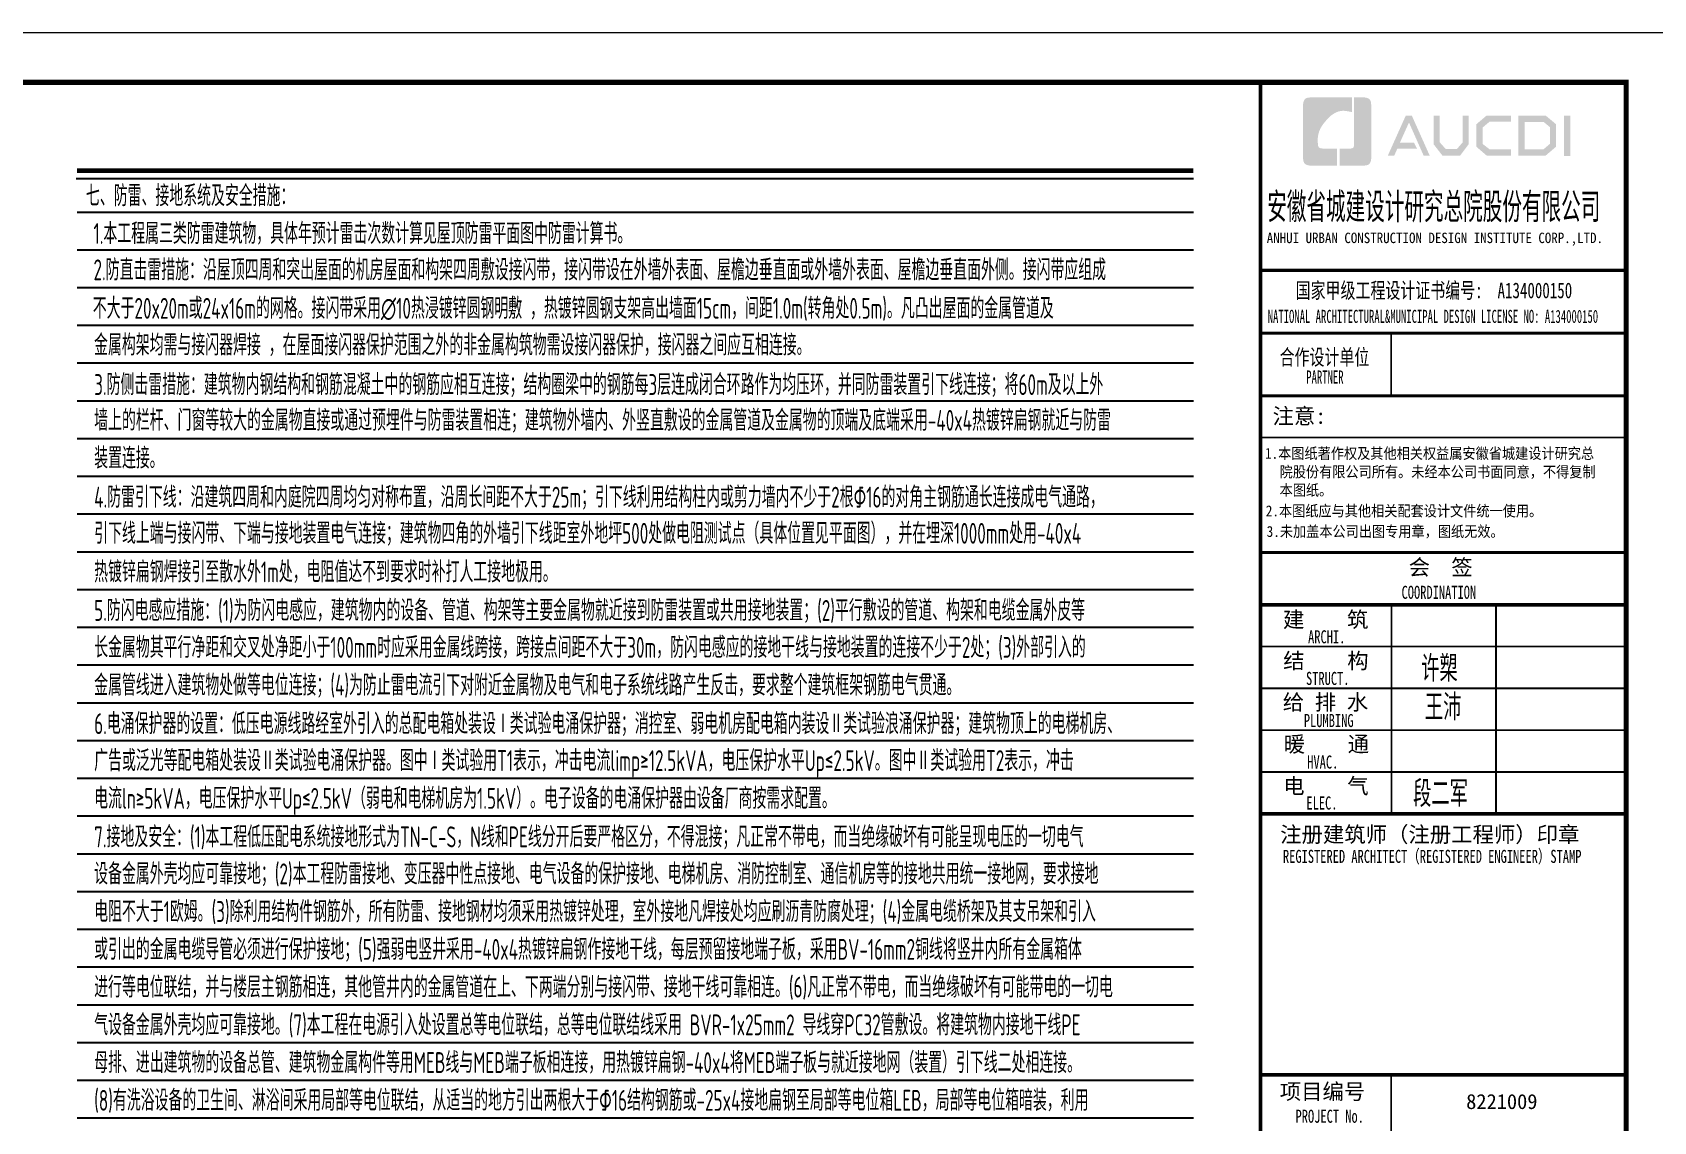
# Model space of a CAD drawing. Extents: x 5031545 to 5313844, y -886381 to -283477.
# Drawn here: x 5089431 to 5120469, y -687073 to -666227 of the extents above; entities that cross this region are included whole.
import ezdxf

# ---------------------------------------------------------------- set-up
doc = ezdxf.new("R2010")
doc.units = 0
doc.header["$LTSCALE"] = 1000
doc.header["$MEASUREMENT"] = 0
doc.layers.get('0').update_dxf_attribs({"linetype": 'CONTINUOUS'})
for name, color, linetype in [('PUB_TITLE', 4, 'CONTINUOUS'), ('TEL_TEXT', 7, 'CONTINUOUS'), ('图签文字', 4, 'CONTINUOUS')]:
    doc.layers.add(name, color=color, linetype=linetype)
doc.layers.add('图框', color=147, linetype='CONTINUOUS', lineweight=20)
doc.layers.add('图签', color=147, linetype='CONTINUOUS', lineweight=18)
doc.styles.add('HT', font='simhei.ttf')
doc.styles.add('TSSD_Dimension', font='gbenor.shx', dxfattribs={"width": 0.7, "bigfont": 'tssdchn.shx'})
doc.styles.add('宋体', font='', dxfattribs={"height": 4})
doc.styles.add('建筑图签-1', font='simhei.ttf', dxfattribs={"width": 0.7})
doc.styles.add('建筑图签-2', font='TXT.shx', dxfattribs={"width": 0.5, "bigfont": 'HZTXT.shx'})
doc.styles.get('宋体').set_extended_font_data('SimSun')

# ---------------------------------------------------------------- blocks, each defined once
blk = doc.blocks.new('院标1')
h = blk.add_hatch(color=150)
h.dxf.hatch_style = 1
h.set_gradient(color1=(33, 113, 253), color2=(33, 113, 253), tint=1, name='INVCURVED')
edge = h.paths.add_edge_path()
edge.add_spline(control_points=[(116373, 648379), (116379, 648379), (116382, 648379), (116391, 648379), (116391, 648379), (116391, 648379), (116616, 648379), (116616, 648379), (116616, 648379), (116616, 648379), (116616, 648054), (116616, 648054), (116616, 648054), (116616, 648054), (116108, 648054), (116108, 648054), (116108, 648054), (116028, 648054), (115963, 648111), (115963, 648199), (115963, 648199), (115963, 648199), (115963, 649215), (115963, 649215), (115963, 649215), (115963, 649295), (116018, 649360), (116108, 649360), (116108, 649360), (116108, 649360), (116897, 649360), (116897, 649360), (116897, 649360), (116897, 649360), (116897, 649080), (116897, 649080), (116897, 649080), (116897, 649080), (116566, 649140), (116356, 648859), (116356, 648859), (116245, 648719), (116240, 648545), (116247, 648466), (116247, 648466), (116254, 648386), (116247, 648466), (116247, 648466), (116247, 648466), (116247, 648466), (116258, 648374), (116373, 648379)], knot_values=[0, 0, 0, 0, 0.071429, 0.071429, 0.071429, 0.107143, 0.142857, 0.142857, 0.142857, 0.178571, 0.214286, 0.214286, 0.214286, 0.25, 0.285714, 0.285714, 0.285714, 0.321429, 0.357143, 0.357143, 0.357143, 0.392857, 0.428571, 0.428571, 0.428571, 0.464286, 0.5, 0.5, 0.5, 0.535714, 0.571429, 0.571429, 0.571429, 0.607143, 0.642857, 0.642857, 0.642857, 0.678571, 0.714286, 0.714286, 0.714286, 0.75, 0.785714, 0.785714, 0.785714, 0.821429, 0.857143, 0.857143, 0.857143, 0.928571, 1, 1, 1, 1], degree=3, periodic=0)
h = blk.add_hatch(color=150)
h.dxf.hatch_style = 1
h.set_gradient(color1=(33, 113, 253), color2=(33, 113, 253), tint=1, name='INVCURVED')
edge = h.paths.add_edge_path()
edge.add_spline(control_points=[(117268, 649215), (117268, 649215), (117268, 648199), (117268, 648199), (117268, 648199), (117268, 648114), (117212, 648054), (117123, 648054), (117123, 648054), (117123, 648054), (116663, 648054), (116663, 648054), (116663, 648054), (116663, 648054), (116663, 648379), (116663, 648379), (116663, 648379), (116663, 648379), (116865, 648379), (116865, 648379), (116865, 648379), (116907, 648379), (116941, 648413), (116941, 648455), (116941, 648455), (116941, 648455), (116941, 649360), (116941, 649360), (116941, 649360), (116941, 649360), (117123, 649360), (117123, 649360), (117123, 649360), (117204, 649360), (117268, 649306), (117268, 649215)], knot_values=[0, 0, 0, 0, 0.1, 0.1, 0.1, 0.15, 0.2, 0.2, 0.2, 0.25, 0.3, 0.3, 0.3, 0.35, 0.4, 0.4, 0.4, 0.45, 0.5, 0.5, 0.5, 0.55, 0.6, 0.6, 0.6, 0.65, 0.7, 0.7, 0.7, 0.75, 0.8, 0.8, 0.8, 0.9, 1, 1, 1, 1], degree=3, periodic=0)
blk = doc.blocks.new('B2-2#-tq1')
at = {"layer": 'PUB_TITLE'}
h = blk.add_hatch(color=147, dxfattribs=at)
h.paths.add_polyline_path([(697553, 826313), (697679, 826313), (697679, 825542), (697553, 825542)])
h.paths.add_polyline_path([(696801, 826196), (696801, 825670), (697161, 825670), (697286, 825777), (697286, 826095), (697165, 826196)], flags=16)
h.paths.add_polyline_path([(696683, 826314), (696683, 825552), (697205, 825552), (697404, 825722), (697404, 826150), (697208, 826314)])
h.paths.add_polyline_path([(696540, 826318), (696540, 826202), (696133, 826202), (696000, 826091), (696000, 825772), (696133, 825669), (696542, 825669), (696542, 825548), (696078, 825548), (695876, 825722), (695876, 826150), (696074, 826318)])
h.paths.add_polyline_path([(695057, 826316), (695177, 826316), (695177, 825805), (695292, 825674), (695502, 825674), (695616, 825805), (695616, 826316), (695730, 826316), (695730, 825768), (695566, 825551), (695228, 825551), (695057, 825770)])
h.paths.add_polyline_path([(694525, 826315), (694642, 826315), (694984, 825550), (694868, 825550), (694587, 826184), (694412, 825796), (694683, 825796), (694744, 825681), (694363, 825681), (694304, 825548), (694181, 825548)])
at = {"layer": '图框'}
for p, q in [((691745, 823354), (698745, 823354)), ((691745, 823354), (698745, 823354)), ((691745, 822154), (698745, 822154))]:
    blk.add_line(p, q, dxfattribs=at)
for points, const_width in [([(691745, 786954), (691745, 826954)], 70), ([(691745, 823354), (698745, 823354)], 60), ([(691745, 822154), (698745, 822154)], 60), ([(691745, 822154), (698745, 822154)], 60), ([(694245, 822154), (694245, 820954)], 35), ([(691745, 820954), (698745, 820954)], 60), ([(691745, 820954), (698745, 820954)], 60), ([(691745, 820154), (698745, 820154)], 35), ([(691754, 817954), (698754, 817954)], 60), ([(691754, 816954), (698754, 816954)], 70), ([(691754, 816954), (698754, 816954)], 70), ([(694254, 816954), (694254, 812954)], 35), ([(696254, 816954), (696254, 812954)], 35), ([(691754, 816154), (698754, 816154)], 35), ([(691754, 815354), (698754, 815354)], 35), ([(691754, 814554), (698754, 814554)], 35), ([(691754, 813754), (698754, 813754)], 35), ([(691754, 812954), (698754, 812954)], 70), ([(691745, 807954), (698745, 807954)], 70), ([(691745, 807954), (698745, 807954)], 70), ([(694245, 803954), (694245, 807954)], 35)]:
    blk.add_lwpolyline(points, dxfattribs=dict(at, const_width=const_width))
blk.add_blockref('院标1', (576596, 177305))
at = {"layer": 'PUB_TITLE', "style": 'HT', "width": 0.88}
for s, p in [('1.本图纸著作权及其他相关权益属安徽省城建设计研究总', (691831, 819747)), ('院股份有限公司所有。未经本公司书面同意，不得复制', (692110, 819393)), ('本图纸。', (692110, 819043)), (' 2.本图纸应与其他相关配套设计文件统一使用。 ', (691720, 818646)), ('3.未加盖本公司出图专用章，图纸无效。', (691863, 818252))]:
    blk.add_text(s, height=210, dxfattribs=at).set_placement(p)
at = {"layer": '图签', "color": 154, "style": '宋体'}
blk.add_text('8221009', height=286.7, dxfattribs=at).set_placement((695682, 807302))
at = {"layer": '图签文字', "color": 7, "style": '建筑图签-1'}
for s, height, width, p in [('安徽省城建设计研究总院股份有限公司', 500, 0.55, (691873, 824331)), ('国家甲级工程设计证书编号:  A134000150', 300, 0.7, (692417, 822821)), ('合作设计单位', 300, 0.7, (692110, 821544))]:
    blk.add_text(s, height=height, dxfattribs=dict(at, width=width)).set_placement(p)
at = {"layer": '图签文字', "linetype": 'Continuous', "style": '建筑图签-1', "width": 0.91}
blk.add_text('ANHUI URBAN CONSTRUCTION DESIGN INSTITUTE CORP.,LTD.', height=200, dxfattribs=at).set_placement((691864, 823876))
at = {"layer": '图签文字', "style": '建筑图签-1'}
for s, width, p in [('NATIONAL ARCHITECTURAL&MUNICIPAL DESIGN LICENSE NO: A134000150', 0.6, (691882, 822349)), ('PARTNER', 0.6, (692620, 821188)), ('COORDINATION', 0.7, (694445, 817067)), ('ARCHI.', 0.7, (692655, 816216)), ('STRUCT.', 0.7, (692615, 815419)), ('PLUMBING', 0.7, (692574, 814613)), ('HVAC.', 0.7, (692639, 813819)), ('ELEC.', 0.7, (692623, 813035)), ('REGISTERED ARCHITECT（REGISTERED ENGINEER）STAMP', 0.7, (692174, 812013)), ('PROJECT No.', 0.7, (692415, 807039, -1799))]:
    blk.add_text(s, height=250, dxfattribs=dict(at, width=width)).set_placement(p)
at = {"layer": '图签文字', "color": 7, "style": '建筑图签-1'}
for s, p in [('注意:', (691976, 820417)), ('会  签', (694580, 817522)), ('建    筑', (692175, 816521)), ('结    构', (692179, 815733)), ('给 排 水', (692170, 814939)), ('暖    通', (692188, 814136)), ('电    气', (692179, 813336)), ('注册建筑师（注册工程师）印章', (692121, 812408)), ('项目编号', (692113, 807487))]:
    blk.add_text(s, height=300, dxfattribs=at).set_placement(p)
at = {"layer": '图签文字', "color": 1, "style": '建筑图签-2', "width": 0.7}
for s, p in [('许槊', (694820, 815482)), ('王沛', (694891, 814741)), ('段二军', (694666, 813086))]:
    blk.add_text(s, height=500, dxfattribs=at).set_placement(p)

msp = doc.modelspace()

# ---------------------------------------------------------------- linework, layer by layer
at = {"layer": 'TEL_TEXT', "color": 0}
for p, q in [((5090270.2, -669025.6), (5111658.5, -669025.6)), ((5090288.5, -672553.8), (5111658.5, -672553.8)), ((5090288.5, -673276.3), (5111658.5, -673276.3)), ((5090288.5, -673998.7), (5111658.5, -673998.7)), ((5090288.5, -674721.2), (5111658.5, -674721.2)), ((5090288.5, -675443.6), (5111658.5, -675443.6)), ((5090288.5, -676166.1), (5111658.5, -676166.1)), ((5090288.5, -676888.5), (5111658.5, -676888.5)), ((5090288.5, -677611), (5111658.5, -677611)), ((5090288.5, -678333.5), (5111658.5, -678333.5)), ((5090288.5, -679055.9), (5111658.5, -679055.9)), ((5090288.5, -679778.4), (5111658.5, -679778.4)), ((5090288.5, -680500.8), (5111658.5, -680500.8)), ((5090288.5, -681223.3), (5111658.5, -681223.3)), ((5090288.5, -681945.7), (5111658.5, -681945.7)), ((5090288.5, -682668.2), (5111658.5, -682668.2)), ((5090288.5, -683390.6), (5111658.5, -683390.6)), ((5090288.5, -684113.1), (5111658.5, -684113.1)), ((5090288.5, -684835.6), (5111658.5, -684835.6)), ((5090288.5, -685558), (5111658.5, -685558)), ((5090288.5, -686280.5), (5111658.5, -686280.5)), ((5090288.5, -687002.9), (5111658.5, -687002.9))]:
    msp.add_line(p, q, dxfattribs=at)
at = {"layer": 'TEL_TEXT'}
for p, q in [((5090288.5, -669664), (5111658.5, -669664)), ((5090288.5, -670386.5), (5111658.5, -670386.5)), ((5090288.5, -671108.9), (5111658.5, -671108.9)), ((5090288.5, -671831.4), (5111658.5, -671831.4))]:
    msp.add_line(p, q, dxfattribs=at)
at = {"layer": 'TEL_TEXT', "color": 0, "const_width": 85}
msp.add_lwpolyline([(5111658.5, -668872.4), (5090284.2, -668872.4)], dxfattribs=at)
at = {"layer": '图框'}
msp.add_lwpolyline([(5061543.6, -666226.8), (5120943.5, -666226.8), (5120943.5, -708181), (5061543.6, -708181)], close=True, dxfattribs=at)
at = {"layer": '图框', "const_width": 100}
msp.add_lwpolyline([(5064043.6, -707181), (5119943.6, -707181), (5119943.6, -667181), (5064043.6, -667181)], close=True, dxfattribs=at)

# ---------------------------------------------------------------- block references
at = {"layer": '图框'}
msp.add_blockref('B2-2#-tq1', (4421198.6, -1494135.1), dxfattribs=at)

# ---------------------------------------------------------------- texts
at = {"layer": 'TEL_TEXT', "style": 'TSSD_Dimension', "width": 0.7}
for s, p in [('七、防雷、接地系统及安全措施：', (5090455.6, -669552.9)), ('1.本工程属三类防雷建筑物，具体年预计雷击次数计算见屋顶防雷平面图中防雷计算书。', (5090600.4, -670275.4)), ('2.防直击雷措施：沿屋顶四周和突出屋面的机房屋面和构架四周敷设接闪带，接闪带设在外墙外表面、屋檐边垂直面或外墙外表面、屋檐边垂直面外侧。接闪带应组成', (5090600.4, -670971)), ('不大于20x20m或24x16m的网格。接闪带采用∅10热浸镀锌圆钢明敷 ，热镀锌圆钢支架高出墙面15cm，间距1.0m(转角处0.5m)。凡凸出屋面的金属管道及', (5090586.7, -671707.7)), ('金属构架均需与接闪器焊接 ，在屋面接闪器保护范围之外的非金属构筑物需设接闪器保护，接闪器之间应互相连接。', (5090610.9, -672409.6)), ('3.防侧击雷措施：建筑物内钢结构和钢筋混凝土中的钢筋应相互连接；结构圈梁中的钢筋每3层连成闭合环路作为均压环，并同防雷装置引下线连接；将60m及以上外', (5090613.2, -673167.9)), ('墙上的栏杆、门窗等较大的金属物直接或通过预埋件与防雷装置相连；建筑物外墙内、外竖直敷设的金属管道及金属物的顶端及底端采用-40x4热镀锌扁钢就近与防雷', (5090613.1, -673851.5)), ('装置连接。', (5090613.1, -674573.9)), ('4.防雷引下线：沿建筑四周和内庭院四周均匀对称布置，沿周长间距不大于25m；引下线利用结构柱内或剪力墙内不少于2根Φ16的对角主钢筋通长连接成电气通路，', (5090613.1, -675322.1)), ('引下线上端与接闪带、下端与接地装置电气连接；建筑物四角的外墙引下线距室外地坪500处做电阻测试点（具体位置见平面图），并在埋深1000mm处用-40x4', (5090613.1, -676014.3)), ('热镀锌扁钢焊接引至散水外1m处，电阻值达不到要求时补打人工接地极用。', (5090613.1, -676752.4)), ('5.防闪电感应措施：(1)为防闪电感应，建筑物内的设备、管道、构架等主要金属物就近接到防雷装置或共用接地装置；(2)平行敷设的管道、构架和电缆金属外皮等', (5090613.1, -677489.5)), ('长金属物其平行净距和交叉处净距小于100mm时应采用金属线跨接，跨接点间距不大于30m，防闪电感应的接地干线与接地装置的连接不少于2处；(3)外部引入的', (5090613.1, -678197.3)), ('金属管线进入建筑物处做等电位连接；(4)为防止雷电流引下对附近金属物及电气和电子系统线路产生反击，要求整个建筑框架钢筋电气贯通。', (5090613.1, -678919.8)), ('6.电涌保护器的设置：低压电源线路经室外引入的总配电箱处装设Ⅰ类试验电涌保护器；消控室、弱电机房配电箱内装设Ⅱ类试验浪涌保护器；建筑物顶上的电梯机房、', (5090613.1, -679656.9)), ('广告或泛光等配电箱处装设Ⅱ类试验电涌保护器。图中Ⅰ类试验用T1表示，冲击电流limp≥12.5kVA，电压保护水平Up≤2.5kV。图中Ⅱ类试验用T2表示，冲击', (5090613.1, -680364.7)), ('电流ln≥5kVA，电压保护水平Up≤2.5kV（弱电和电梯机房为1.5kV）。电子设备的电涌保护器由设备厂商按需求配置。', (5090613.1, -681087.1)), ('7.接地及安全：(1)本工程低压配电系统接地形式为TN-C-S，N线和PE线分开后要严格区分，不得混接；凡正常不带电，而当绝缘破坏有可能呈现电压的一切电气', (5090613.1, -681824.2)), ('设备金属外壳均应可靠接地；(2)本工程防雷接地、变压器中性点接地、电气设备的保护接地、电梯机房、消防控制室、通信机房等的接地共用统一接地网，要求接地', (5090613.1, -682532)), ('电阻不大于1欧姆。(3)除利用结构件钢筋外，所有防雷、接地钢材均须采用热镀锌处理，室外接地凡焊接处均应刷沥青防腐处理；(4)金属电缆桥架及其支吊架和引入', (5090613.1, -683254.5)), ('或引出的金属电缆导管必须进行保护接地；(5)强弱电竖井采用-40x4热镀锌扁钢作接地干线，每层预留接地端子板，采用BV-16mm2铜线将竖井内所有金属箱体', (5090613.1, -683976.9)), ('进行等电位联结，并与楼层主钢筋相连，其他管井内的金属管道在上、下两端分别与接闪带、接地干线可靠相连。(6)凡正常不带电，而当绝缘破坏有可能带电的一切电', (5090613.1, -684699.4)), ('气设备金属外壳均应可靠接地。(7)本工程在电源引入处设置总等电位联结，总等电位联结线采用 BVR-1x25mm2 导线穿PC32管敷设。将建筑物内接地干线PE', (5090613.1, -685421.9)), ('母排、进出建筑物的设备总管、建筑物金属构件等用MEB线与MEB端子板相连接，用热镀锌扁钢-40x4将MEB端子板与就近接地网（装置）引下线二处相连接。', (5090613.1, -686144.3)), ('(8)有洗浴设备的卫生间、淋浴间采用局部等电位联结，从适当的地方引出两根大于Φ16结构钢筋或-25x4接地扁钢至局部等电位箱LEB，局部等电位箱暗装，利用', (5090613.1, -686866.8))]:
    msp.add_text(s, height=400, dxfattribs=at).set_placement(p)

doc.saveas('drawing.dxf')
